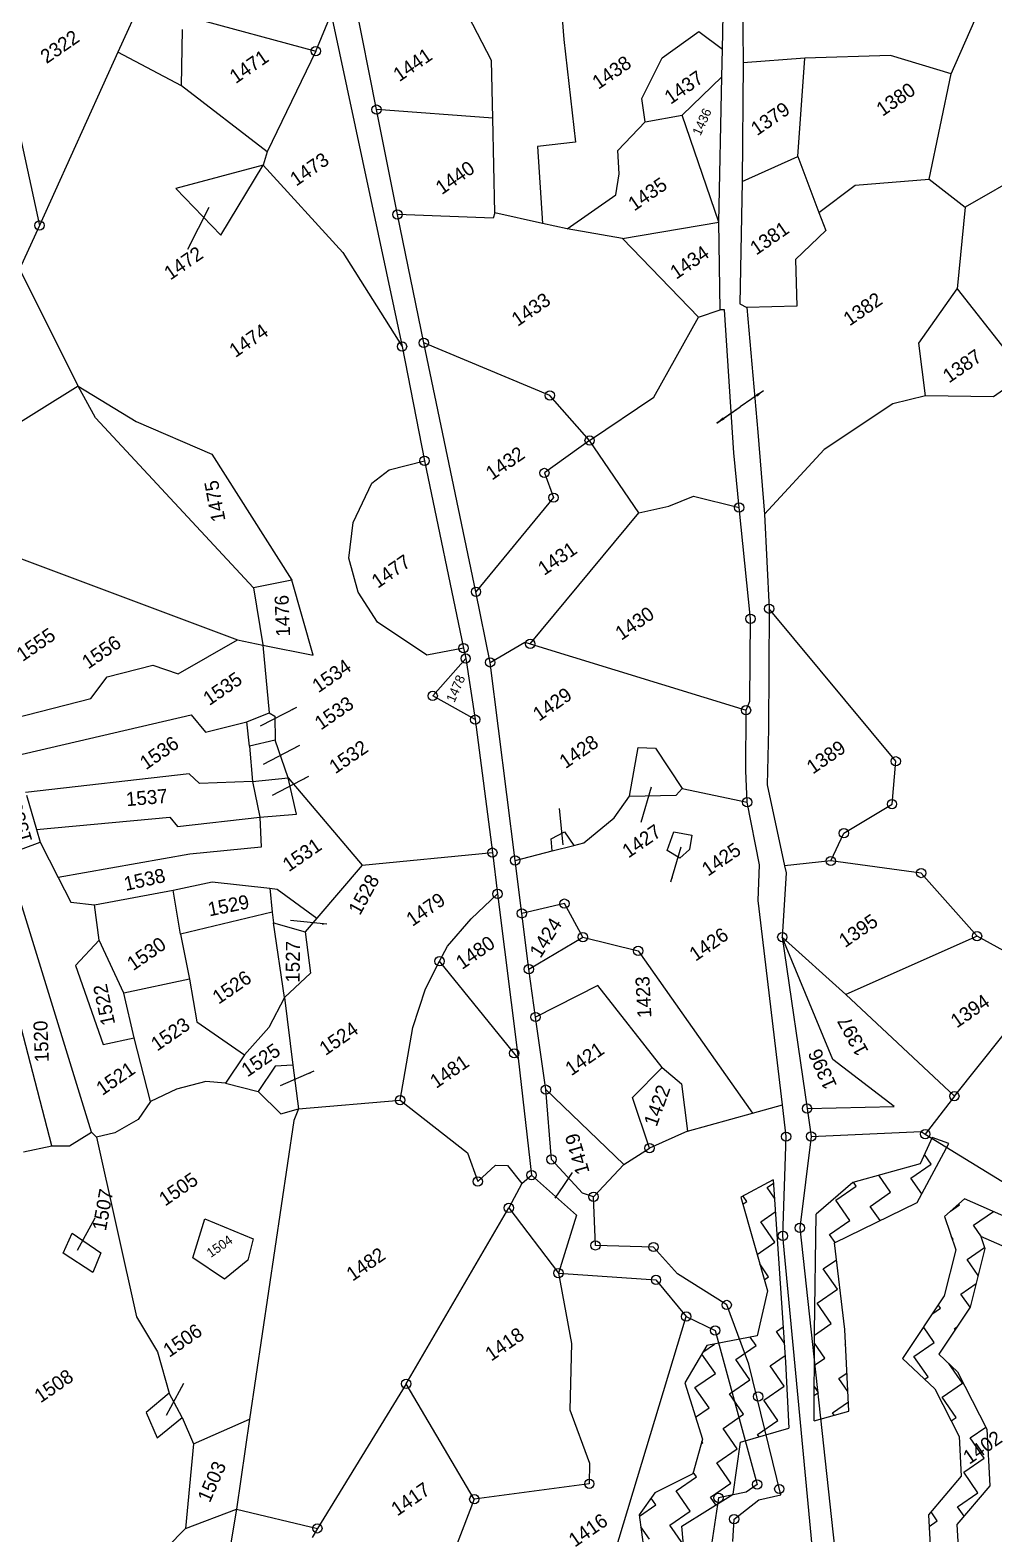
# Model space of a CAD drawing. Header units: metres. Extents: x 309685 to 314009, y 1915455 to 1919798.
# Drawn here: x 312729 to 313232, y 1915992 to 1916775 of the extents above; entities that cross this region are included whole.
import ezdxf

# ---------------------------------------------------------------- set-up
doc = ezdxf.new("R2010")
doc.units = ezdxf.units.M
for name, color, linetype in [('POLY_HATCH', 12, 'Continuous'), ('POLY_PARCEL', 6, 'Continuous'), ('POLY_ROAD', 30, 'Continuous'), ('SYM_ARROW', 1, 'Continuous'), ('TEXT_PARCEL', 7, 'Continuous')]:
    doc.layers.add(name, color=color, linetype=linetype)
doc.styles.add('TEXT_MAP', font='')
doc.styles.get('TEXT_MAP').set_extended_font_data('Kruti Dev 050')
doc.dimstyles.get("Standard").update_dxf_attribs({"dimtxt": 0.18, "dimasz": 0.18, "dimexe": 0.18, "dimexo": 0.0625, "dimgap": 0.09, "dimtad": 0, "dimtih": 1, "dimtoh": 1, "dimdec": 4, "dimzin": 0, "dimdsep": 46, "dimtxsty": 'Standard', "dimcen": 0.09, "dimadec": 0, "dimazin": 0, "dimtfac": 1, "dimtdec": 4, "dimtofl": 0, "dimtmove": 0, "dimatfit": 3, "dimfxl": 1, "dimtolj": 1, "dimtzin": 0, "dimarcsym": 0})

# ---------------------------------------------------------------- blocks, each defined once
blk = doc.blocks.new('TEXTARROW')
blk.add_leader([(0.04, -0.01), (8.68, -0.01)], dimstyle='Standard', override={"dimtxt": 2.5, "dimasz": 2.5, "dimexe": 1.25, "dimexo": 0.625, "dimgap": 0.625, "dimtad": 1, "dimtih": 0, "dimtoh": 0, "dimzin": 8, "dimcen": 2.5, "dimtofl": 1})

msp = doc.modelspace()

# ---------------------------------------------------------------- linework, layer by layer
for centre in [(312878.18, 1916764.3), (312909.89, 1916733.8), (312920.76, 1916679.17), (312734.21, 1916673.45), (312923.16, 1916610.37), (312934.48, 1916612.27), (313000.16, 1916584.89), (313020.91, 1916561.4), (312934.88, 1916550.85), (312997.32, 1916544.49), (313002.13, 1916531.62), (313098.77, 1916526.45), (312961.69, 1916482.57), (313114.44, 1916473.76), (313104.68, 1916468.52), (312955.18, 1916453.23), (312989.95, 1916455.46), (312956.31, 1916447.8), (312969.05, 1916445.79), (312939.13, 1916428.31), (313102.4, 1916420.86), (312961.29, 1916415.96), (313180.43, 1916394.24), (313103.04, 1916372.92), (313178.47, 1916371.94), (313153.42, 1916356.77), (312970.23, 1916346.66), (312982.06, 1916342.6), (313146.59, 1916342.3), (313193.67, 1916336.03), (312972.92, 1916325.13), (313007.78, 1916320.08), (312985.57, 1916315), (313017.41, 1916302.65), (313121.3, 1916302.65), (313222.78, 1916303.18), (313046.2, 1916295.46), (312942.73, 1916290.08), (312989.27, 1916285.88), (312992.75, 1916261.01), (312981.58, 1916242.09), (312998.04, 1916223.16), (312922.16, 1916217.69), (313210.96, 1916219.77), (313134.19, 1916213.28), (313123.28, 1916198.66), (313136.29, 1916198.79), (313195.77, 1916199.98), (313052.1, 1916192.72), (313000.98, 1916186.81), (312962.6, 1916175.3), (312990.64, 1916178.63), (313022.95, 1916167.34), (312978.85, 1916161.56), (313130.45, 1916151.14), (313121.62, 1916146.94), (313023.94, 1916142.01), (313054.2, 1916141.16), (313004.64, 1916127.56), (313055.48, 1916124.01), (313071.26, 1916104.9), (313092.34, 1916110.97), (313086.32, 1916097.67), (312925.3, 1916069.9), (313108.73, 1916063.25), (313020.75, 1916017.82), (313088.01, 1916010.48), (313108.2, 1916017.47), (313119.73, 1916015.08), (312960.8, 1916009.76), (312879.03, 1915994.56), (313096.2, 1915999.39)]:
    msp.add_circle(centre, 2.42)
at = {"layer": 'POLY_HATCH'}
for p, q in [((313191.5, 1916164.34), (313208.12, 1916195.14)), ((313199.34, 1916198.24), (313193.23, 1916184.46)), ((313208.12, 1916195.14), (313199.34, 1916198.24)), ((313193.23, 1916184.46), (313158.08, 1916174.81)), ((313116.52, 1916176.14), (313099.73, 1916167.07)), ((313116.52, 1916176.14), (313123.01, 1916081.19)), ((313158.08, 1916174.81), (313138.93, 1916158.28)), ((313099.73, 1916167.07), (313113.53, 1916118.26)), ((313148.51, 1916143.41), (313191.5, 1916164.34)), ((313216.25, 1916166.29), (313205.74, 1916157.07)), ((313239.58, 1916156.07), (313216.25, 1916166.29)), ((313138.09, 1916096.87), (313138.93, 1916158.28)), ((313205.74, 1916157.07), (313211.73, 1916139.68)), ((313238.57, 1916140.63), (313224.7, 1916146.7)), ((313224.7, 1916146.7), (313226.9, 1916140.31)), ((313153.97, 1916098.2), (313148.51, 1916143.41)), ((313211.73, 1916139.68), (313205.65, 1916115.77)), ((313226.9, 1916140.31), (313219.14, 1916109.77)), ((313113.53, 1916118.26), (313108.2, 1916094.87)), ((313205.65, 1916115.77), (313183.9, 1916083.13)), ((313219.14, 1916109.77), (313202.86, 1916085.34)), ((313108.2, 1916094.87), (313081.98, 1916089.82)), ((313137.98, 1916050.53), (313138.09, 1916096.87)), ((313155.99, 1916055.69), (313153.97, 1916098.2)), ((313081.98, 1916089.82), (313070.44, 1916070.33)), ((313183.9, 1916083.13), (313200.86, 1916067.31)), ((313202.86, 1916085.34), (313212.66, 1916076.2)), ((313123.01, 1916081.19), (313124.76, 1916046.74)), ((313212.66, 1916076.2), (313227.87, 1916046.33)), ((313070.44, 1916070.33), (313079.73, 1916041.05)), ((313200.86, 1916067.31), (313213.5, 1916042.48)), ((313137.98, 1916050.53), (313155.99, 1916055.69)), ((313099.55, 1916039.52), (313124.76, 1916046.74)), ((313227.87, 1916046.33), (313229.42, 1916016.68)), ((313079.73, 1916041.05), (313074.68, 1916022.91)), ((313095.62, 1916012.41), (313099.55, 1916039.52)), ((313213.5, 1916042.48), (313214.59, 1916021.71)), ((313074.68, 1916022.91), (313054.96, 1916012.99)), ((313214.59, 1916021.71), (313197.45, 1916001.59)), ((313054.96, 1916012.99), (313046.76, 1916001.67)), ((313054.96, 1916012.99), (313054.96, 1916012.99)), ((313068.87, 1915995.68), (313095.62, 1916012.41)), ((313229.42, 1916016.68), (313212.31, 1915996.59)), ((313046.76, 1916001.67), (313053.44, 1915951.84)), ((313197.45, 1916001.59), (313198.89, 1915975.94)), ((313070.17, 1915981.94), (313068.87, 1915995.68)), ((313212.31, 1915996.59), (313212.97, 1915984.77))]:
    msp.add_line(p, q, dxfattribs=at)
at = {"layer": 'POLY_HATCH', "linetype": 'Continuous'}
for p, q in [((313198.96, 1916184.31), (313195.43, 1916189.42)), ((313177.76, 1916169.66), (313171.63, 1916178.53)), ((313188.36, 1916176.98), (313198.96, 1916184.31)), ((313193.95, 1916168.88), (313188.36, 1916176.98)), ((313113.38, 1916172.16), (313116.64, 1916174.41)), ((313117.17, 1916166.68), (313113.38, 1916172.16)), ((313149.23, 1916165.61), (313159.83, 1916172.93)), ((313159.83, 1916172.93), (313158.46, 1916174.91)), ((313167.16, 1916162.33), (313177.76, 1916169.66)), ((313100.76, 1916163.43), (313102.78, 1916164.83)), ((313102.78, 1916164.83), (313100.83, 1916167.66)), ((313156.56, 1916155.01), (313149.23, 1916165.61)), ((313172.25, 1916154.97), (313167.16, 1916162.33)), ((313208.99, 1916159.92), (313213.61, 1916163.11)), ((313213.61, 1916163.11), (313213.24, 1916163.64)), ((313110.11, 1916154.23), (313117.66, 1916159.45)), ((313117.43, 1916143.63), (313110.11, 1916154.23)), ((313145.96, 1916147.68), (313156.56, 1916155.01)), ((313220.93, 1916152.51), (313231.32, 1916159.69)), ((313148.81, 1916143.56), (313145.96, 1916147.68)), ((313210.33, 1916145.18), (313209.33, 1916146.63)), ((313225.06, 1916146.54), (313220.93, 1916152.51)), ((313108.16, 1916137.23), (313117.43, 1916143.63)), ((313209.93, 1916144.9), (313210.33, 1916145.18)), ((313217.66, 1916134.58), (313226.72, 1916140.85)), ((313114.16, 1916125.71), (313109.53, 1916132.41)), ((313142.68, 1916129.76), (313149.59, 1916134.53)), ((313223.35, 1916126.34), (313217.66, 1916134.58)), ((313111.87, 1916124.13), (313114.16, 1916125.71)), ((313150.01, 1916119.16), (313142.68, 1916129.76)), ((313214.38, 1916116.66), (313222.28, 1916122.12)), ((313139.41, 1916111.83), (313150.01, 1916119.16)), ((313219.14, 1916109.77), (313214.38, 1916116.66)), ((313146.73, 1916101.23), (313139.41, 1916111.83)), ((313199.29, 1916106.23), (313203.78, 1916109.33)), ((313203.78, 1916109.33), (313202.55, 1916111.12)), ((313118.21, 1916097.18), (313121.75, 1916099.63)), ((313138.09, 1916095.26), (313146.73, 1916101.23)), ((313200.51, 1916091.41), (313194.86, 1916099.58)), ((313211.11, 1916098.73), (313212.37, 1916099.61)), ((313211.46, 1916098.23), (313211.11, 1916098.73)), ((313107.61, 1916089.86), (313104.62, 1916094.18)), ((313122.32, 1916091.23), (313118.21, 1916097.18)), ((313143.46, 1916083.31), (313138.08, 1916091.1)), ((313154.06, 1916090.63), (313154.32, 1916090.81)), ((313189.91, 1916084.08), (313200.51, 1916091.41)), ((313086.41, 1916075.21), (313079.36, 1916085.4)), ((313079.96, 1916086.41), (313086.02, 1916090.6)), ((313097.01, 1916082.53), (313107.61, 1916089.86)), ((313114.93, 1916079.26), (313122.77, 1916084.67)), ((313138.05, 1916079.57), (313143.46, 1916083.31)), ((313154.35, 1916090.22), (313154.06, 1916090.63)), ((313197.23, 1916073.48), (313189.91, 1916084.08)), ((313075.81, 1916067.88), (313086.41, 1916075.21)), ((313104.33, 1916071.93), (313097.01, 1916082.53)), ((313122.26, 1916068.66), (313114.93, 1916079.26)), ((313150.78, 1916072.71), (313155.04, 1916075.65)), ((313215.16, 1916070.21), (313208.04, 1916080.51)), ((313083.13, 1916057.28), (313075.81, 1916067.88)), ((313093.73, 1916064.61), (313104.33, 1916071.93)), ((313111.66, 1916061.33), (313122.26, 1916068.66)), ((313140.18, 1916065.38), (313138.02, 1916068.51)), ((313155.5, 1916065.88), (313150.78, 1916072.71)), ((313195.51, 1916072.29), (313197.23, 1916073.48)), ((313204.56, 1916062.88), (313215.16, 1916070.21)), ((313101.06, 1916054.01), (313093.73, 1916064.61)), ((313118.98, 1916050.73), (313111.66, 1916061.33)), ((313138.01, 1916063.88), (313140.18, 1916065.38)), ((313147.51, 1916054.78), (313155.76, 1916060.48)), ((313211.88, 1916052.28), (313204.56, 1916062.88)), ((313076.12, 1916052.43), (313083.13, 1916057.28)), ((313090.46, 1916046.68), (313101.06, 1916054.01)), ((313148.39, 1916053.51), (313147.51, 1916054.78)), ((313209.38, 1916050.56), (313211.88, 1916052.28)), ((313097.79, 1916036.08), (313090.46, 1916046.68)), ((313108.38, 1916043.41), (313118.98, 1916050.73)), ((313219.21, 1916041.68), (313227.36, 1916047.32)), ((313079.12, 1916038.85), (313079.86, 1916039.36)), ((313079.86, 1916039.36), (313079.44, 1916039.97)), ((313087.19, 1916028.76), (313097.79, 1916036.08)), ((313109.17, 1916042.27), (313108.38, 1916043.41)), ((313226.54, 1916031.08), (313219.21, 1916041.68)), ((313094.51, 1916018.16), (313087.19, 1916028.76)), ((313215.94, 1916023.76), (313226.54, 1916031.08)), ((313065.99, 1916014.11), (313076.59, 1916021.43)), ((313076.59, 1916021.43), (313074.93, 1916023.83)), ((313223.26, 1916013.16), (313215.94, 1916023.76)), ((313073.31, 1916003.51), (313065.99, 1916014.11)), ((313083.91, 1916010.83), (313094.51, 1916018.16)), ((313212.66, 1916005.83), (313223.26, 1916013.16)), ((313046.86, 1916000.89), (313055.39, 1916006.78)), ((313055.39, 1916006.78), (313052.98, 1916010.26)), ((313086.68, 1916006.82), (313083.91, 1916010.83)), ((313216.03, 1916000.96), (313212.66, 1916005.83)), ((313062.71, 1915996.18), (313073.31, 1916003.51)), ((313197.79, 1915995.55), (313202.06, 1915998.51)), ((313202.06, 1915998.51), (313198.82, 1916003.2)), ((313052.11, 1915988.86), (313047.6, 1915995.38)), ((313069.79, 1915985.94), (313062.71, 1915996.18))]:
    msp.add_line(p, q, dxfattribs=at)
at = {"layer": 'POLY_PARCEL'}
for p, q in [((313004.84, 1916804.56), (313007.38, 1916770.39)), ((312793.04, 1916803.41), (312775.05, 1916763.67)), ((313209.36, 1916752.51), (313230.01, 1916799.49)), ((312969.75, 1916759.4), (312951.3, 1916795.02)), ((312812.72, 1916781.91), (312878.18, 1916764.3)), ((312878.18, 1916764.3), (312886.25, 1916783.61)), ((312712.61, 1916772.81), (312734.21, 1916673.45)), ((312808.27, 1916746.26), (312808.84, 1916775.56)), ((313058.7, 1916760.82), (313077.82, 1916774.43)), ((313077.82, 1916774.43), (313090.14, 1916765.3)), ((313007.38, 1916770.39), (313013.57, 1916716.81)), ((312775.05, 1916763.67), (312734.21, 1916673.45)), ((312808.27, 1916746.26), (312775.05, 1916763.67)), ((312878.18, 1916764.3), (312852.9, 1916711.81)), ((312970.53, 1916729.27), (312969.75, 1916759.4)), ((313048.14, 1916739.67), (313058.7, 1916760.82)), ((313133.06, 1916760.61), (313100.84, 1916758.11)), ((313129.33, 1916709.37), (313133.06, 1916760.61)), ((313177.68, 1916761.93), (313133.06, 1916760.61)), ((313209.36, 1916752.51), (313177.68, 1916761.93)), ((313069.14, 1916730.84), (313089.83, 1916750.85)), ((313197.85, 1916697.49), (313209.36, 1916752.51)), ((312852.9, 1916711.81), (312808.27, 1916746.26)), ((312970.53, 1916729.27), (312909.89, 1916733.8)), ((313049.91, 1916727.43), (313048.14, 1916739.67)), ((312971.51, 1916680.09), (312970.53, 1916729.27)), ((313035.56, 1916712.51), (313049.91, 1916727.43)), ((313049.91, 1916727.43), (313069.14, 1916730.84)), ((313088.22, 1916675.24), (313069.14, 1916730.84)), ((313278.32, 1916718.61), (313216.67, 1916682.98)), ((312852.9, 1916711.81), (312850.71, 1916704.79)), ((313013.57, 1916716.81), (312993.8, 1916714.56)), ((312993.8, 1916714.56), (312996.36, 1916674.53)), ((313036.28, 1916700.3), (313035.56, 1916712.51)), ((312850.71, 1916704.79), (312805.22, 1916692.62)), ((312828.73, 1916668.35), (312850.71, 1916704.79)), ((312850.71, 1916704.79), (312892.23, 1916659.33)), ((313100.4, 1916696.33), (313129.33, 1916709.37)), ((313129.33, 1916709.37), (313140.39, 1916680.28)), ((313034.58, 1916689.38), (313036.28, 1916700.3)), ((313140.39, 1916680.28), (313159.27, 1916694.37)), ((313159.27, 1916694.37), (313197.85, 1916697.49)), ((313197.85, 1916697.49), (313216.67, 1916682.98)), ((312805.22, 1916692.62), (312828.73, 1916668.35)), ((313009.14, 1916671.67), (313034.58, 1916689.38)), ((312970.58, 1916677.3), (312920.76, 1916679.17)), ((312971.51, 1916680.09), (312970.58, 1916677.3)), ((312996.36, 1916674.53), (312971.51, 1916680.09)), ((313140.39, 1916680.28), (313143.98, 1916670.84)), ((313216.67, 1916682.98), (313212.47, 1916640.35)), ((312734.21, 1916673.45), (312723.88, 1916650.64)), ((313009.14, 1916671.67), (312996.36, 1916674.53)), ((313038.05, 1916666.71), (313009.14, 1916671.67)), ((313038.05, 1916666.71), (313088.22, 1916675.24)), ((313143.98, 1916670.84), (313128.1, 1916655.67)), ((313077.64, 1916625.66), (313038.05, 1916666.71)), ((312892.23, 1916659.33), (312923.16, 1916610.37)), ((313128.1, 1916655.67), (313128.94, 1916631.33)), ((312723.88, 1916650.64), (312754.35, 1916589.69)), ((313192.49, 1916612.2), (313212.47, 1916640.35)), ((313212.47, 1916640.35), (313247.73, 1916595.68)), ((313128.94, 1916631.33), (313102.89, 1916630.71)), ((313054.4, 1916584.04), (313077.64, 1916625.66)), ((313077.64, 1916625.66), (313088.96, 1916629.54)), ((313000.16, 1916584.89), (312934.48, 1916612.27)), ((313195.93, 1916584.68), (313192.49, 1916612.2)), ((313247.73, 1916595.68), (313231.37, 1916584.13)), ((312754.35, 1916589.69), (312679.77, 1916543.38)), ((312754.35, 1916589.69), (312784.6, 1916571.23)), ((312763.37, 1916573.26), (312754.35, 1916589.69)), ((313020.91, 1916561.4), (313000.16, 1916584.89)), ((313195.93, 1916584.68), (313178.9, 1916580.44)), ((313231.37, 1916584.13), (313195.93, 1916584.68)), ((313020.91, 1916561.4), (313054.4, 1916584.04)), ((313178.9, 1916580.44), (313143.18, 1916556.73)), ((312845.82, 1916484.58), (312763.37, 1916573.26)), ((312784.6, 1916571.23), (312824.1, 1916554.23)), ((313020.91, 1916561.4), (312997.32, 1916544.49)), ((313046.49, 1916523.79), (313020.91, 1916561.4)), ((312824.1, 1916554.23), (312865.64, 1916488.66)), ((313143.18, 1916556.73), (313112.09, 1916522.98)), ((312907.33, 1916539.24), (312916.43, 1916546.15)), ((312916.43, 1916546.15), (312934.88, 1916550.85)), ((312897.71, 1916518.73), (312907.33, 1916539.24)), ((312997.32, 1916544.49), (313002.13, 1916531.62)), ((313002.13, 1916531.62), (312961.69, 1916482.57)), ((313062.25, 1916527.25), (313074.95, 1916532.47)), ((313074.95, 1916532.47), (313098.77, 1916526.45)), ((312989.95, 1916455.46), (313046.49, 1916523.79)), ((313046.49, 1916523.79), (313062.25, 1916527.25)), ((312683.43, 1916515.22), (312837.38, 1916457.54)), ((312895.47, 1916500.1), (312897.71, 1916518.73)), ((312900.27, 1916482.39), (312895.47, 1916500.1)), ((312865.64, 1916488.66), (312845.82, 1916484.58)), ((312845.82, 1916484.58), (312850.65, 1916454.89)), ((312876.82, 1916449.5), (312865.64, 1916488.66)), ((312910.3, 1916466.8), (312900.27, 1916482.39)), ((312936.07, 1916449.59), (312910.3, 1916466.8)), ((313180.43, 1916394.24), (313114.44, 1916473.76)), ((312806.44, 1916439.75), (312837.38, 1916457.54)), ((312837.38, 1916457.54), (312850.65, 1916454.83)), ((312850.65, 1916454.89), (312850.65, 1916454.83)), ((312850.65, 1916454.83), (312876.82, 1916449.5)), ((312850.65, 1916454.83), (312853.96, 1916419.52)), ((312955.18, 1916453.23), (312936.07, 1916449.59)), ((312969.05, 1916445.79), (312987.06, 1916456.35)), ((312987.06, 1916456.35), (312989.95, 1916455.46)), ((312989.95, 1916455.46), (313102.4, 1916420.86)), ((312769.46, 1916438.34), (312793.33, 1916444.34)), ((312793.33, 1916444.34), (312806.44, 1916439.75)), ((312939.13, 1916428.31), (312956.31, 1916447.8)), ((312761.04, 1916426.99), (312769.46, 1916438.34)), ((312961.29, 1916415.96), (312939.13, 1916428.31)), ((312714.25, 1916414.9), (312761.04, 1916426.99)), ((312720.05, 1916396.66), (312813.27, 1916418.39)), ((312813.27, 1916418.39), (312820.7, 1916409.45)), ((312820.7, 1916409.45), (312842.32, 1916414.85)), ((312842.32, 1916414.85), (312853.96, 1916419.52)), ((312843.68, 1916402.13), (312842.32, 1916414.85)), ((312853.96, 1916419.52), (312856.91, 1916417.69)), ((312856.91, 1916417.69), (312857.12, 1916405.18)), ((312857.12, 1916405.18), (312843.68, 1916402.13)), ((312863.82, 1916385.69), (312857.12, 1916405.18)), ((312843.68, 1916402.13), (312845.29, 1916383.68)), ((313041.67, 1916376.15), (313046.15, 1916401.51)), ((313046.15, 1916401.51), (313055.16, 1916401.12)), ((313055.16, 1916401.12), (313069.11, 1916380.06)), ((313178.47, 1916371.94), (313180.43, 1916394.24)), ((312812.27, 1916387.79), (312726.97, 1916378.04)), ((312817.57, 1916382.66), (312812.27, 1916387.79)), ((312845.29, 1916383.68), (312817.57, 1916382.66)), ((312845.29, 1916383.68), (312863.82, 1916385.69)), ((312845.29, 1916383.68), (312848.97, 1916365.14)), ((312868.21, 1916366.63), (312863.82, 1916385.69)), ((312863.82, 1916385.69), (312902.39, 1916340.15)), ((312740.6, 1916193.95), (312693.24, 1916376.56)), ((312727.48, 1916376.67), (312732.62, 1916358.77)), ((313033.61, 1916364.71), (313041.67, 1916376.15)), ((313041.67, 1916376.15), (313066.07, 1916376.61)), ((313066.07, 1916376.61), (313069.11, 1916380.06)), ((313069.11, 1916380.06), (313103.04, 1916372.92)), ((312732.62, 1916358.77), (312802.15, 1916365.09)), ((312802.15, 1916365.09), (312806.17, 1916360.2)), ((312806.17, 1916360.2), (312848.97, 1916365.14)), ((312848.97, 1916365.14), (312868.21, 1916366.63)), ((312848.97, 1916365.14), (312849.74, 1916349.52)), ((313153.42, 1916356.77), (313178.47, 1916371.94)), ((312732.62, 1916358.77), (312734.55, 1916352.05)), ((313000.78, 1916353.76), (313007.87, 1916357.46)), ((313007.87, 1916357.46), (313012.73, 1916350.41)), ((313017.86, 1916351.72), (313033.61, 1916364.71)), ((313061.24, 1916347.84), (313064.8, 1916357.52)), ((313064.8, 1916357.52), (313074.1, 1916355.82)), ((312716.87, 1916345.54), (312734.55, 1916352.05)), ((312734.55, 1916352.05), (312743.95, 1916333.76)), ((312849.74, 1916349.52), (312812.54, 1916345.88)), ((313001.33, 1916347.51), (313000.78, 1916353.76)), ((313001.33, 1916347.51), (313012.73, 1916350.41)), ((313012.73, 1916350.41), (313017.86, 1916351.72)), ((313074.1, 1916355.82), (313072.99, 1916348.28)), ((313146.59, 1916342.3), (313153.42, 1916356.77)), ((312761.38, 1916201.03), (312716.87, 1916345.54)), ((312812.54, 1916345.88), (312743.95, 1916333.76)), ((312902.39, 1916340.15), (312970.23, 1916346.66)), ((312982.06, 1916342.6), (313001.33, 1916347.51)), ((313067.97, 1916343.76), (313061.24, 1916347.84)), ((313072.99, 1916348.28), (313067.97, 1916343.76)), ((313146.59, 1916342.3), (313122.47, 1916339.83)), ((313193.67, 1916336.03), (313146.59, 1916342.3)), ((312743.95, 1916333.76), (312750.61, 1916320.8)), ((312902.39, 1916340.15), (312878.72, 1916312.51)), ((313222.78, 1916303.18), (313193.67, 1916336.03)), ((312762.91, 1916319.38), (312803.89, 1916327.09)), ((312803.89, 1916327.09), (312824.25, 1916331.49)), ((312807.7, 1916304.1), (312803.89, 1916327.09)), ((312824.25, 1916331.49), (312854.18, 1916328.08)), ((312854.18, 1916328.08), (312858.12, 1916327.63)), ((312854.18, 1916328.08), (312855.56, 1916315.56)), ((312858.12, 1916327.63), (312878.72, 1916312.51)), ((312750.61, 1916320.8), (312762.91, 1916319.38)), ((312765.27, 1916301.04), (312762.91, 1916319.38)), ((312959.25, 1916312.14), (312972.92, 1916325.13)), ((313007.78, 1916320.08), (312985.57, 1916315)), ((313017.41, 1916302.65), (313007.78, 1916320.08)), ((312855.56, 1916315.56), (312807.7, 1916304.1)), ((312855.56, 1916315.56), (312856.16, 1916310.07)), ((312856.16, 1916310.07), (312872.66, 1916305.44)), ((312861.89, 1916271.17), (312856.16, 1916310.07)), ((312878.72, 1916312.51), (312872.66, 1916305.44)), ((312946.76, 1916297.94), (312959.25, 1916312.14)), ((312807.7, 1916304.1), (312812.32, 1916280.66)), ((312872.66, 1916305.44), (312875.48, 1916283.77)), ((312989.27, 1916285.88), (313017.41, 1916302.65)), ((313017.41, 1916302.65), (313046.2, 1916295.46)), ((313147.68, 1916238.86), (313121.3, 1916302.65)), ((313121.3, 1916302.65), (313154.34, 1916272.65)), ((313222.78, 1916303.18), (313154.34, 1916272.65)), ((313260.69, 1916282.13), (313222.78, 1916303.18)), ((312765.27, 1916301.04), (312752.97, 1916287.89)), ((312778.12, 1916273.35), (312765.27, 1916301.04)), ((312942.73, 1916290.08), (312946.76, 1916297.94)), ((313046.2, 1916295.46), (313105.81, 1916210.88)), ((312752.97, 1916287.89), (312767.35, 1916246.69)), ((312935.4, 1916275.76), (312942.73, 1916290.08)), ((312983.6, 1916239.59), (312942.73, 1916290.08)), ((312812.32, 1916280.66), (312778.12, 1916273.35)), ((312812.32, 1916280.66), (312816.29, 1916258.52)), ((312875.48, 1916283.77), (312861.89, 1916271.17)), ((313210.96, 1916219.77), (313260.69, 1916282.13)), ((312783.54, 1916250.21), (312778.12, 1916273.35)), ((312861.89, 1916271.17), (312853.82, 1916255.56)), ((312861.89, 1916271.17), (312866.33, 1916235.95)), ((312928.79, 1916255.5), (312935.4, 1916275.76)), ((313025.16, 1916277.49), (312992.75, 1916261.01)), ((313058.64, 1916234.71), (313025.16, 1916277.49)), ((313154.34, 1916272.65), (313210.96, 1916219.77)), ((312816.29, 1916258.52), (312841.02, 1916241.31)), ((312853.82, 1916255.56), (312841.02, 1916241.31)), ((312922.16, 1916217.69), (312928.79, 1916255.5)), ((312767.35, 1916246.69), (312783.54, 1916250.21)), ((312792.16, 1916216.97), (312783.54, 1916250.21)), ((312841.02, 1916241.31), (312831.1, 1916226.54)), ((312857, 1916235.41), (312848.13, 1916222.13)), ((312866.33, 1916235.95), (312857, 1916235.41)), ((312866.33, 1916235.95), (312869.21, 1916213.15)), ((313043.22, 1916219.08), (313058.64, 1916234.71)), ((313058.64, 1916234.71), (313068.75, 1916226.19)), ((313179.67, 1916214.43), (313147.68, 1916238.86)), ((312820.93, 1916227.42), (312805.61, 1916223.37)), ((312831.1, 1916226.54), (312820.93, 1916227.42)), ((312831.1, 1916226.54), (312848.13, 1916222.13)), ((313068.75, 1916226.19), (313071.96, 1916201.48)), ((312792.16, 1916216.97), (312785.72, 1916207.67)), ((312805.61, 1916223.37), (312792.16, 1916216.97)), ((312848.13, 1916222.13), (312860.06, 1916210.62)), ((312869.21, 1916213.15), (312922.16, 1916217.69)), ((312922.16, 1916217.69), (312957.35, 1916190.22)), ((312998.04, 1916223.16), (313038.76, 1916184.1)), ((313052.1, 1916192.72), (313043.22, 1916219.08)), ((313210.96, 1916219.77), (313195.77, 1916199.98)), ((312860.06, 1916210.62), (312869.21, 1916213.15)), ((312869.21, 1916213.15), (312866.72, 1916207.14)), ((313071.96, 1916201.48), (313105.81, 1916210.88)), ((313105.81, 1916210.88), (313121.39, 1916215.21)), ((313134.19, 1916213.28), (313179.67, 1916214.43)), ((312749.95, 1916193.89), (312761.38, 1916201.03)), ((312764, 1916198.32), (312761.38, 1916201.03)), ((312773.44, 1916200.69), (312764, 1916198.32)), ((312785.72, 1916207.67), (312773.44, 1916200.69)), ((312866.72, 1916207.14), (312843.73, 1916051.41)), ((313071.96, 1916201.48), (313052.1, 1916192.72)), ((313136.29, 1916198.79), (313193.65, 1916201.27)), ((313193.65, 1916201.27), (313195.77, 1916199.98)), ((312725.85, 1916190.72), (312740.6, 1916193.95)), ((312740.6, 1916193.95), (312749.95, 1916193.89)), ((312764, 1916198.32), (312784.85, 1916104.8)), ((313038.76, 1916184.1), (313052.1, 1916192.72)), ((313195.77, 1916199.98), (313416.69, 1916064.53)), ((312957.35, 1916190.22), (312962.6, 1916175.3)), ((312962.6, 1916175.3), (312971.86, 1916183.89)), ((312971.86, 1916183.89), (312978.11, 1916183.65)), ((312978.11, 1916183.65), (312985.66, 1916174.2)), ((312985.66, 1916174.2), (312990.64, 1916178.63)), ((313038.76, 1916184.1), (313022.95, 1916167.34)), ((312985.66, 1916174.2), (312978.85, 1916161.56)), ((312925.3, 1916069.9), (312978.85, 1916161.56)), ((312978.85, 1916161.56), (313004.64, 1916127.56)), ((312814.2, 1916135.51), (312820.31, 1916155.81)), ((312820.31, 1916155.81), (312845.61, 1916145.41)), ((312746.61, 1916137.92), (312751.2, 1916148.39)), ((312751.2, 1916148.39), (312766.12, 1916138.09)), ((312762.09, 1916127.89), (312746.61, 1916137.92)), ((312766.12, 1916138.09), (312762.09, 1916127.89)), ((312845.61, 1916145.41), (312842.75, 1916134.26)), ((312830.62, 1916124.49), (312814.2, 1916135.51)), ((312842.75, 1916134.26), (312830.62, 1916124.49)), ((313004.64, 1916127.56), (313011.42, 1916090.96)), ((312784.85, 1916104.8), (312795.7, 1916086.54)), ((313007.76, 1915895.55), (313071.26, 1916104.9)), ((313011.42, 1916090.96), (313010.67, 1916056.37)), ((312795.7, 1916086.54), (312801.73, 1916065.08)), ((312925.3, 1916069.9), (312879.03, 1915994.56)), ((312960.8, 1916009.76), (312925.3, 1916069.9)), ((312801.73, 1916065.08), (312789.84, 1916054.97)), ((312808.54, 1916052.31), (312801.73, 1916065.08)), ((312789.84, 1916054.97), (312795.51, 1916041.68)), ((312795.51, 1916041.68), (312808.54, 1916052.31)), ((312808.54, 1916052.31), (312814.5, 1916038.59)), ((313010.67, 1916056.37), (313020.83, 1916028.47)), ((312814.5, 1916038.59), (312843.73, 1916051.41)), ((312843.73, 1916051.41), (312836.85, 1916004.51)), ((312814.5, 1916038.59), (312810.31, 1915994.52)), ((313020.83, 1916028.47), (313020.75, 1916017.82)), ((313020.75, 1916017.82), (312960.8, 1916009.76)), ((312810.31, 1915994.52), (312836.85, 1916004.51)), ((312836.85, 1916004.51), (312827.23, 1915947.37)), ((312836.85, 1916004.51), (312879.03, 1915994.56)), ((312960.8, 1916009.76), (312947.33, 1915974.87)), ((312780.4, 1915964.04), (312810.31, 1915994.52)), ((312879.03, 1915994.56), (312876.24, 1915989.81))]:
    msp.add_line(p, q, dxfattribs=at)
at = {"layer": 'POLY_ROAD'}
for p, q in [((313090.14, 1916765.3), (313090.79, 1916802.28)), ((313100.47, 1916800.93), (313100.84, 1916758.11)), ((312909.89, 1916733.8), (312898.55, 1916790.82)), ((312886.25, 1916783.61), (312923.16, 1916610.37)), ((313089.83, 1916750.85), (313090.14, 1916765.3)), ((313100.84, 1916758.11), (313100.4, 1916696.33)), ((313088.22, 1916675.24), (313089.83, 1916750.85)), ((312920.76, 1916679.17), (312909.89, 1916733.8)), ((313100.4, 1916696.33), (313099.12, 1916632.61)), ((312934.48, 1916612.27), (312920.76, 1916679.17)), ((313088.96, 1916629.54), (313088.22, 1916675.24)), ((313099.12, 1916632.61), (313102.89, 1916630.71)), ((313091.14, 1916629.54), (313088.96, 1916629.54)), ((313096.01, 1916554.94), (313091.14, 1916629.54)), ((313102.89, 1916630.71), (313108.48, 1916565.74)), ((312923.16, 1916610.37), (312934.88, 1916550.85)), ((312961.69, 1916482.57), (312934.48, 1916612.27)), ((313108.48, 1916565.74), (313112.09, 1916522.98)), ((313098.77, 1916526.45), (313096.01, 1916554.94)), ((312934.88, 1916550.85), (312955.18, 1916453.23)), ((313104.68, 1916468.52), (313098.77, 1916526.45)), ((313112.09, 1916522.98), (313114.44, 1916473.76)), ((312969.05, 1916445.79), (312961.69, 1916482.57)), ((313104.31, 1916425.59), (313104.68, 1916468.52)), ((313114.44, 1916473.76), (313114.08, 1916411.08)), ((312955.18, 1916453.23), (312956.31, 1916447.8)), ((312956.31, 1916447.8), (312961.29, 1916415.96)), ((312982.06, 1916342.6), (312969.05, 1916445.79)), ((313102.34, 1916389.34), (313102.4, 1916420.86)), ((313102.4, 1916420.86), (313104.31, 1916425.59)), ((312961.29, 1916415.96), (312970.23, 1916346.66)), ((313114.08, 1916411.08), (313113.48, 1916381.91)), ((313103.04, 1916372.92), (313102.34, 1916389.34)), ((313113.48, 1916381.91), (313122.47, 1916339.83)), ((313109.48, 1916340.29), (313103.04, 1916372.92)), ((312970.23, 1916346.66), (312972.92, 1916325.13)), ((312985.57, 1916315), (312982.06, 1916342.6)), ((313108.72, 1916321.64), (313109.48, 1916340.29)), ((313123.25, 1916336.17), (313121.3, 1916302.65)), ((313122.47, 1916339.83), (313123.25, 1916336.17)), ((312972.92, 1916325.13), (312983.6, 1916239.59)), ((313121.39, 1916215.21), (313108.72, 1916321.64)), ((312989.27, 1916285.88), (312985.57, 1916315)), ((313121.3, 1916302.65), (313134.19, 1916213.28)), ((312992.75, 1916261.01), (312989.27, 1916285.88)), ((312998.04, 1916223.16), (312992.75, 1916261.01)), ((312983.6, 1916239.59), (312990.64, 1916178.63)), ((313000.98, 1916186.81), (312998.04, 1916223.16)), ((313123.28, 1916198.66), (313121.39, 1916215.21)), ((313134.19, 1916213.28), (313136.29, 1916198.79)), ((313121.62, 1916146.94), (313123.28, 1916198.66)), ((313136.29, 1916198.79), (313130.45, 1916151.14)), ((313017.27, 1916169.22), (313000.98, 1916186.81)), ((312990.64, 1916178.63), (313014.1, 1916157.75)), ((313022.95, 1916167.34), (313017.27, 1916169.22)), ((313023.94, 1916142.01), (313022.95, 1916167.34)), ((313014.1, 1916157.75), (313004.64, 1916127.56)), ((313137.22, 1915981.74), (313121.62, 1916146.94)), ((313130.45, 1916151.14), (313149.45, 1915976.7)), ((313054.2, 1916141.16), (313023.94, 1916142.01)), ((313066.66, 1916127.23), (313054.2, 1916141.16)), ((313004.64, 1916127.56), (313055.48, 1916124.01)), ((313055.48, 1916124.01), (313071.26, 1916104.9)), ((313092.34, 1916110.97), (313066.66, 1916127.23)), ((313103.9, 1916080.06), (313092.34, 1916110.97)), ((313071.26, 1916104.9), (313086.32, 1916097.67)), ((313086.32, 1916097.67), (313108.2, 1916017.47)), ((313120.47, 1916012.04), (313103.9, 1916080.06)), ((313102.5, 1916013.41), (313088.01, 1916010.48)), ((313108.2, 1916017.47), (313102.5, 1916013.41)), ((313088.01, 1916010.48), (313084.4, 1915986.21)), ((313096.2, 1915999.39), (313109.1, 1916009.46)), ((313109.1, 1916009.46), (313120.47, 1916012.04)), ((313095.5, 1915987.7), (313096.2, 1915999.39))]:
    msp.add_line(p, q, dxfattribs=at)

# ---------------------------------------------------------------- block references
at = {"layer": 'SYM_ARROW'}
for p, xscale, yscale, zscale, rotation in [((313111.55, 1916587.34), 1.707787685976459, 1.707787685976459, 1.707787685976459, 214.6472679768983), ((313087.17, 1916570.49), -1.707787685976459, 1.707787685976458, 1.707787685976458, 214.6472679768983), ((313087.17, 1916570.49), 1.707787685976458, 1.707787685976458, 1.707787685976458, 34.6472679768983), ((313011.84, 1916180), 0.9284328985200733, 0.9284328985200733, 0.9284328985200733, 236.423627230575), ((313002.93, 1916166.57), -0.9284328985200733, 0.9284328985200733, 0.9284328985200733, 236.423627230575), ((313002.93, 1916166.57), 0.9284328985200733, 0.9284328985200733, 0.9284328985200733, 56.42362723057504)]:
    msp.add_blockref('TEXTARROW', p, dxfattribs=dict(at, xscale=xscale, yscale=yscale, zscale=zscale, rotation=rotation))

# ---------------------------------------------------------------- texts
at = {"layer": 'TEXT_PARCEL', "style": 'TEXT_MAP'}
for s, height, rotation, p in [('2322', 7.305, 34.64727, (312737.92, 1916757.45)), ('1441', 7.305, 34.64727, (312921.75, 1916748.07)), ('1471', 7.305, 34.64727, (312836.51, 1916747.08)), ('1438', 7.305, 34.64727, (313025.48, 1916744.07)), ('1437', 7.305, 34.64727, (313063.08, 1916736.26)), ('1380', 7.305, 34.64727, (313173.52, 1916730.01)), ('1436', 4.87, 65.5789, (313078.64, 1916719.86)), ('1379', 7.305, 34.64727, (313108.13, 1916719.92)), ('1473', 7.305, 34.64727, (312868, 1916693.62)), ('1440', 7.305, 34.64727, (312943.87, 1916689.22)), ('1435', 7.305, 34.64727, (313044.18, 1916680.68)), ('1381', 7.305, 34.64727, (313107.72, 1916657.7)), ('1434', 7.305, 34.64727, (313066.04, 1916645.1)), ('1472', 7.305, 34.64727, (312802.4, 1916644.69)), ('1433', 7.305, 34.64727, (312983.4, 1916620.54)), ('1382', 7.305, 34.64727, (313156.35, 1916620.76)), ('1474', 7.305, 34.64727, (312836.31, 1916604.31)), ('1387', 7.305, 34.64727, (313208.16, 1916591.06)), ('1432', 7.305, 34.64727, (312970, 1916540.42)), ('1475', 7.305, 100.65781, (312831.2, 1916519.76)), ('1431', 7.305, 34.64727, (312997.18, 1916490.77)), ('1477', 7.305, 34.64727, (312910.51, 1916484.09)), ('1476', 7.305, 92.35781, (312864.87, 1916459.32)), ('1430', 7.305, 34.64727, (313037.44, 1916457)), ('1555', 7.305, 34.64727, (312725.43, 1916445.94)), ('1556', 7.305, 34.64727, (312759.59, 1916442.01)), ('1534', 7.305, 34.64727, (312879.54, 1916429.63)), ('1535', 7.305, 34.64727, (312822.72, 1916422.97)), ('1478', 4.87, 66.23345, (312950.41, 1916424.54)), ('1533', 7.305, 34.64727, (312880.84, 1916410.24)), ('1429', 7.305, 34.64727, (312994.54, 1916414.82)), ('1536', 7.305, 34.64727, (312789.72, 1916389.53)), ('1532', 7.305, 34.64727, (312888.38, 1916387.42)), ('1428', 7.305, 34.64727, (313008.36, 1916390.12)), ('1389', 7.305, 34.64727, (313137.21, 1916387.28)), ('1537', 7.305, 4.93375, (312779.62, 1916370.82)), ('1539', 7.305, 106.20306, (312730.61, 1916352.85)), ('1427', 7.305, 34.64727, (313041.11, 1916343.52)), ('1531', 7.305, 34.64727, (312864.15, 1916336.38)), ('1425', 7.305, 34.64727, (313082.59, 1916334.03)), ('1538', 7.305, 12.87097, (312779.18, 1916326.66)), ('1528', 7.305, 61.18317, (312901.19, 1916313.58)), ('1529', 7.305, 11.47506, (312822.74, 1916313.39)), ('1479', 7.305, 34.64727, (312928.55, 1916307.92)), ('1424', 7.305, 57.81944, (312995.29, 1916291.24)), ('1395', 7.305, 34.64727, (313154, 1916296.87)), ('1530', 7.305, 34.64727, (312783.05, 1916284.84)), ('1480', 7.305, 34.64727, (312954.43, 1916285.47)), ('1426', 7.305, 34.64727, (313076.09, 1916289.75)), ('1527', 7.305, 89.49303, (312869.79, 1916278.87)), ('1526', 7.305, 34.64727, (312827.56, 1916267.36)), ('1423', 7.305, 93.00718, (313053.14, 1916260.71)), ('1522', 7.305, 102.00156, (312773.73, 1916257.47)), ('1394', 7.305, 34.64727, (313212.24, 1916254.98)), ('1520', 7.305, 92.14307, (312739.13, 1916237.54)), ('1523', 7.305, 34.64727, (312795.51, 1916242.92)), ('1524', 7.305, 34.64727, (312883.27, 1916240.64)), ('1397', 7.305, 118.52405, (313166.44, 1916243.24)), ('1525', 7.305, 34.64727, (312842.62, 1916229.46)), ('1481', 7.305, 34.64727, (312940.95, 1916223.49)), ('1421', 7.305, 34.64727, (313011.38, 1916230.09)), ('1396', 7.305, 114.01442, (313149.92, 1916225.34)), ('1521', 7.305, 34.64727, (312766.97, 1916219.82)), ('1422', 7.305, 70.15054, (313055.79, 1916203.45)), ('1419', 7.305, 106.19047, (313020.99, 1916180.18)), ('1505', 7.305, 34.64727, (312799.71, 1916162.17)), ('1507', 7.305, 79.61088, (312768.83, 1916149.25)), ('1504', 4.87, 34.64727, (312823.48, 1916135.41)), ('1482', 7.305, 34.64727, (312897.38, 1916123.06)), ('1506', 7.305, 34.64727, (312801.87, 1916083.38)), ('1418', 7.305, 34.64727, (312969.67, 1916081.41)), ('1508', 7.305, 34.64727, (312734.77, 1916059.62)), ('1402', 7.305, 34.64727, (313218.72, 1916027.62)), ('1503', 7.305, 66.22226, (312822.97, 1916007.51)), ('1417', 7.305, 34.64727, (312920.67, 1916000.67)), ('1416', 7.305, 34.64727, (313013.19, 1915984.48))]:
    msp.add_text(s, height=height, rotation=rotation, dxfattribs=at).set_placement(p)

# ---------------------------------------------------------------- leaders
for points in [[(312811.5, 1916661.17), (312822.71, 1916683)], [(312868.22, 1916422.35), (312849.29, 1916412.48)], [(312869.69, 1916402.51), (312850.76, 1916392.64)], [(312874.39, 1916386.34), (312855.45, 1916376.47)], [(313047.73, 1916362.6), (313053.06, 1916380.91)], [(313005.01, 1916369.62), (313006.96, 1916350.65)], [(313063.3, 1916331.39), (313068.63, 1916349.7)], [(312883.97, 1916309.31), (312865, 1916311.25)], [(312877.22, 1916232.73), (312859.73, 1916225.12)], [(312763.05, 1916156.13), (312753.86, 1916139.42)], [(312809.35, 1916070.02), (312800.16, 1916053.31)]]:
    msp.add_leader(points, dimstyle='Standard', override={"dimtxt": 2.5, "dimasz": 2.5, "dimexe": 1.25, "dimexo": 0.625, "dimgap": 0.625, "dimtad": 1, "dimtih": 0, "dimtoh": 0, "dimzin": 8, "dimcen": 2.5, "dimtofl": 1})

doc.saveas('drawing.dxf')
